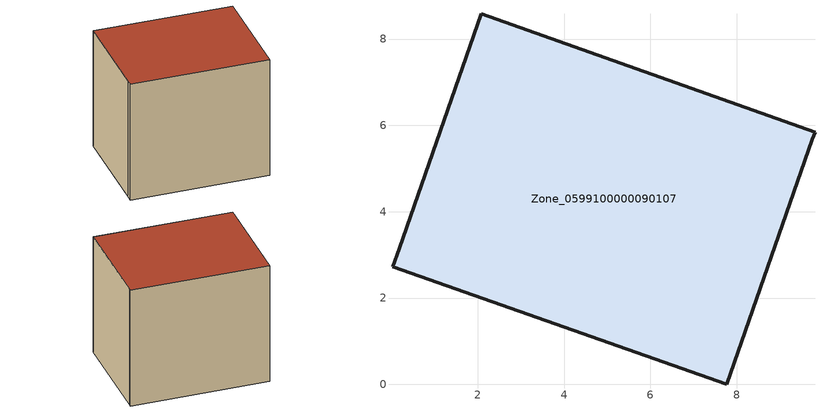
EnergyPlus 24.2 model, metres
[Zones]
Zone_0599100000090107
 floor ground (C_G): 9.81,5.84 9.75,5.68 7.77,0 0.03,2.73 0.18,3.14 2.08,8.59 z0.59
 wall outside (C_F): 9.75,5.68 9.81,5.84 2.08,8.59 0.18,3.14 0.03,2.73 7.77,0 9.75,5.68 z0.59:8.04
 roof outside (C_R): 2.08,8.59 0.18,3.14 0.03,2.73 7.77,0 9.75,5.68 9.81,5.84 z8.04
[BUILDING]
Pand.0599100000090107: North Axis=0; Terrain=City; Loads Convergence Tolerance Value=0.04; Temperature Convergence Tolerance Value=0.4; Solar Distribution=FullExterior; Maximum Number of Warmup Days=25; Minimum Number of Warmup Days=1
[Site:Location]
Rotterdam.The.Hague.AP_ZH_NLD Design_Conditions: Latitude=51.96; Longitude=4.45; Time Zone=1; Elevation=-4.5
[SITE:GROUNDTEMPERATURE:BUILDINGSURFACE]
18, 18, 18, 18, 18, 18, 18, 18, 18, 18, 18, 18
[MATERIAL] Thermal Absorptance=0.9; Solar Absorptance=0.7; Visible Absorptance=0.7
Name | Roughness | Thickness | Conductivity | Density | Specific Heat
G.TC.1965-1974 | MediumSmooth | 0.15 | 0.882353 | 540 | 1210
F.TC.1965-1974 | Rough | 0.3 | 0.697674 | 1920 | 840
R.TC.1965-1974 | MediumRough | 0.2 | 0.232558 | 1500 | 1000
[CONSTRUCTION]
C_G: G.TC.1965-1974
C_F: F.TC.1965-1974
C_R: R.TC.1965-1974
[ZONE]
Zone_0599100000090107: Type=1; Multiplier=1; Ceiling Height=Autocalculate; Volume=Autocalculate; Floor Area=autocalculate; Part of Total Floor Area=Yes
[ZONEINFILTRATION:DESIGNFLOWRATE]
Infil_Zone_0599100000090107: Zone or ZoneList or Space or SpaceList=Zone_0599100000090107; Schedule=AlwaysOn; Design Flow Rate Calculation Method=Flow/Area; Flow Rate per Floor Area=0.003; Constant Term Coefficient=1; Temperature Term Coefficient=0; Velocity Term Coefficient=0; Velocity Squared Term Coefficient=0
[HVACTEMPLATE:ZONE:IDEALLOADSAIRSYSTEM]
Zone_0599100000090107: Maximum Heating Supply Air Temperature=50; Minimum Cooling Supply Air Temperature=13; Maximum Heating Supply Air Humidity Ratio=0.0156; Minimum Cooling Supply Air Humidity Ratio=0.0077; Heating Limit=NoLimit; Cooling Limit=NoLimit; Dehumidification Control Type=ConstantSensibleHeatRatio; Cooling Sensible Heat Ratio=0.7; Dehumidification Setpoint=60; Humidification Control Type=None; Humidification Setpoint=30; Outdoor Air Method=None; Outdoor Air Flow Rate per Person=0.00944; Outdoor Air Flow Rate per Zone Floor Area=0; Outdoor Air Flow Rate per Zone=0; Demand Controlled Ventilation Type=None; Outdoor Air Economizer Type=NoEconomizer; Heat Recovery Type=None; Sensible Heat Recovery Effectiveness=0.7; Latent Heat Recovery Effectiveness=0.65
[ZONECONTROL:THERMOSTAT]
ThermostatControl_Zone_0599100000090107: Zone or ZoneList=Zone_0599100000090107; Control Type Schedule=DualSetpointControlType; Control 1=Thermostat_Zone_0599100000090107; Temperature Difference Between Cutout And Setpoint=0
[THERMOSTATSETPOINT:DUALSETPOINT]
Thermostat_Zone_0599100000090107: Heating Setpoint Temperature Schedule=HeatingSetpoint_Zone_0599100000090107; Cooling Setpoint Temperature Schedule=CoolingSetpoint_Zone_0599100000090107
[SCHEDULE:COMPACT]
HeatingSetpoint_Zone_0599100000090107: Through: 12/31, For: AllDays, Until: 24:00, 21
CoolingSetpoint_Zone_0599100000090107: Through: 12/31, For: AllDays, Until: 24:00, 24
DualSetpointControlType: Through: 12/31, For: AllDays, Until: 24:00, 4
AlwaysOn: Through: 12/31, For: AllDays, Until: 24:00, 1
